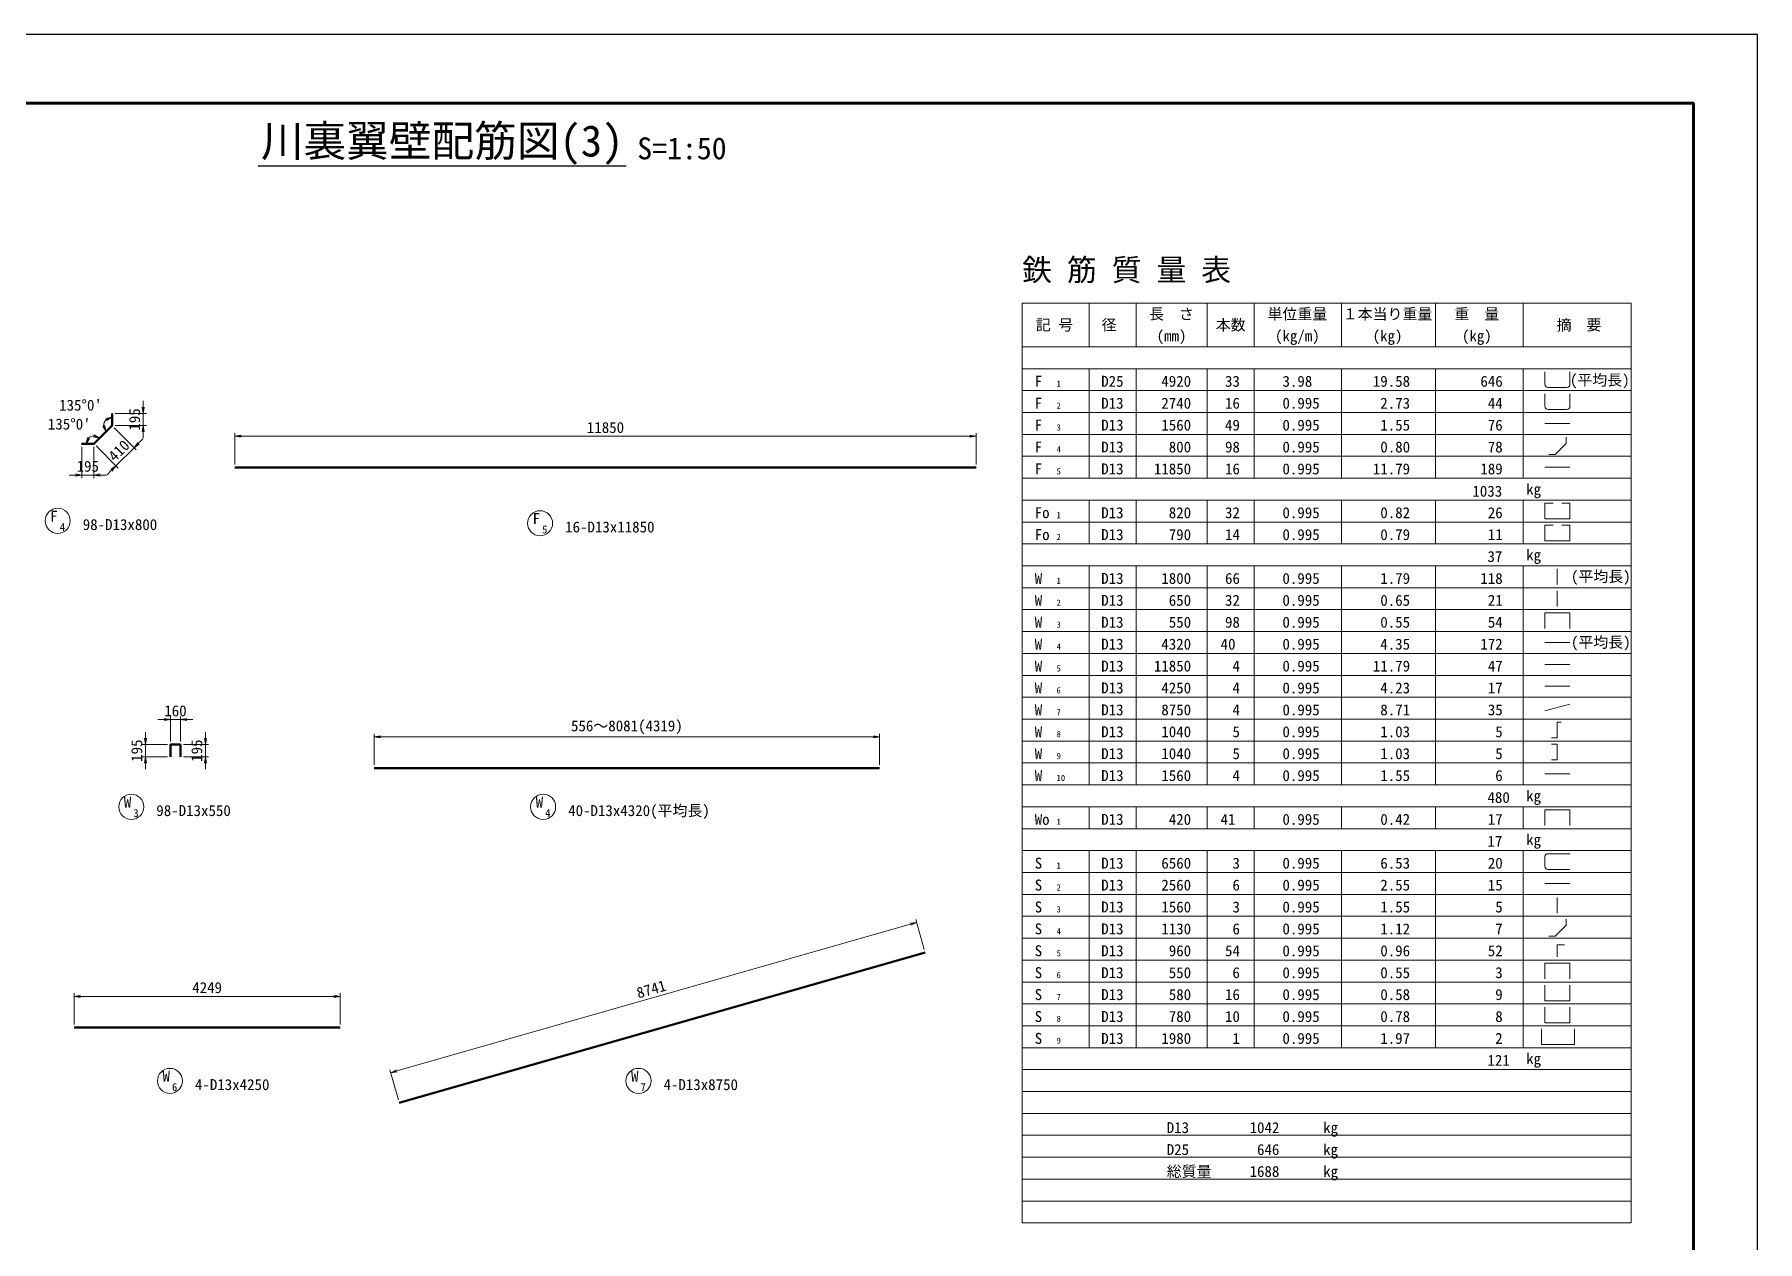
# Model space of a CAD drawing. Header units: millimetres. Extents: x 0 to 126150, y 0 to 29700.
# Drawn here: x 98609 to 126150, y 10412 to 29700 of the extents above; entities that cross this region are included whole.
import ezdxf
from ezdxf.enums import TextEntityAlignment as Align

# ---------------------------------------------------------------- set-up
doc = ezdxf.new("R2010")
doc.units = ezdxf.units.MM
doc.header["$LTSCALE"] = 500
doc.layers.get('Defpoints').update_dxf_attribs({"color": 8})
for name, color, linetype, lineweight in [('D-STR-DIM', 7, 'Continuous', 13), ('D-STR-STR1', 1, 'Continuous', 50), ('D-STR-TXT', 7, 'Continuous', 13), ('D-TTL', 2, 'Continuous', 140), ('D-TTL-LINE', 7, 'Continuous', 25), ('D-TTL-TXT', 7, 'Continuous', 25)]:
    doc.layers.add(name, color=color, linetype=linetype, lineweight=lineweight)
doc.styles.add('MS ゴシック', font='')
doc.styles.add('YOKO_GOTHIC', font='')
doc.styles.add('ＭＳゴシック', font='')
doc.styles.get('MS ゴシック').set_extended_font_data('MS Gothic')
doc.styles.get('YOKO_GOTHIC').set_extended_font_data('MS Gothic')
doc.styles.get('ＭＳゴシック').set_extended_font_data('MS Gothic')
doc.dimstyles.new('S50', dxfattribs={"dimscale": 50, "dimtxt": 3.5, "dimasz": 2, "dimexe": 1, "dimexo": 1, "dimgap": 1, "dimtad": 1, "dimdec": 0, "dimzin": 1, "dimdsep": 46, "dimtxsty": 'YOKO_GOTHIC', "dimblk": 'OPEN', "dimcen": 0, "dimclrd": 256, "dimclre": 256, "dimclrt": 256, "dimaunit": 1, "dimadec": 3, "dimazin": 0, "dimtfac": 1, "dimtdec": 0, "dimtix": 1, "dimtmove": 2, "dimatfit": 3, "dimldrblk": 'OPEN', "dimfxl": 1, "dimlwd": -1, "dimlwe": -1, "dimarcsym": 2})

# ---------------------------------------------------------------- blocks, each defined once
blk = doc.blocks.new('_Open')
at = {"color": 0, "linetype": 'ByBlock', "lineweight": -2}
for p, q in [((-1, 0.17), (0, 0)), ((-1, -0.17), (0, 0)), ((0, 0), (-1, 0))]:
    blk.add_line(p, q, dxfattribs=at)
blk = doc.blocks.new('*D207')
at = {"layer": 'D-STR-DIM', "ltscale": 1500, "transparency": 16777216}
for p, q in [((99364, 23110), (99364, 22610)), ((99559, 23110), (99559, 22610)), ((99264, 22660), (99164, 22660)), ((99364, 22660), (99559, 22660)), ((99659, 22660), (99759, 22660))]:
    blk.add_line(p, q, dxfattribs=at)
at = {"layer": 'Defpoints', "color": 0, "ltscale": 1500, "transparency": 16777216}
for p in [(99364, 23160), (99559, 23160), (99559, 22660)]:
    blk.add_point(p, dxfattribs=at)
at = {"layer": 'D-STR-DIM', "ltscale": 1500, "transparency": 16777216, "xscale": 100, "yscale": 100, "zscale": 100}
blk.add_blockref('_Open', (99364, 22660), dxfattribs=at)
at = {"layer": 'D-STR-DIM', "ltscale": 1500, "transparency": 16777216, "xscale": 100, "yscale": 100, "zscale": 100, "rotation": 180}
blk.add_blockref('_Open', (99559, 22660), dxfattribs=at)
at = {"layer": 'D-STR-DIM', "ltscale": 1500, "transparency": 16777216, "insert": (99461, 22798), "char_height": 175, "attachment_point": 5, "style": 'YOKO_GOTHIC'}
blk.add_mtext('195', dxfattribs=at)
blk = doc.blocks.new('*D208')
at = {"layer": 'D-STR-DIM', "ltscale": 1500, "transparency": 16777216}
for p, q in [((99884, 23415), (100237, 23061)), ((100273, 23167), (100343, 23238)), ((99594, 23125), (99947, 22771)), ((99912, 22807), (100202, 23097)), ((99841, 22736), (99771, 22665))]:
    blk.add_line(p, q, dxfattribs=at)
at = {"layer": 'Defpoints', "color": 0, "ltscale": 1500, "transparency": 16777216}
for p in [(99848, 23450), (99559, 23160), (100202, 23097)]:
    blk.add_point(p, dxfattribs=at)
at = {"layer": 'D-STR-DIM', "ltscale": 1500, "transparency": 16777216, "xscale": 100, "yscale": 100, "zscale": 100}
for p, rotation in [((100202, 23097), 224.9999992323832), ((99912, 22807), 44.99999923238323)]:
    blk.add_blockref('_Open', p, dxfattribs=dict(at, rotation=rotation))
at = {"layer": 'D-STR-DIM', "ltscale": 1500, "transparency": 16777216, "insert": (99960, 23049), "char_height": 175, "attachment_point": 5, "rotation": 45, "style": 'YOKO_GOTHIC'}
blk.add_mtext('410', dxfattribs=at)
blk = doc.blocks.new('*D209')
at = {"layer": 'D-STR-DIM', "ltscale": 1500, "transparency": 16777216}
for p, q in [((100348, 23745), (100348, 23845)), ((99898, 23645), (100398, 23645)), ((99898, 23450), (100398, 23450)), ((100348, 23450), (100348, 23645)), ((100348, 23350), (100348, 23250))]:
    blk.add_line(p, q, dxfattribs=at)
at = {"layer": 'Defpoints', "color": 0, "ltscale": 1500, "transparency": 16777216}
for p in [(99848, 23645), (99848, 23450), (100348, 23645)]:
    blk.add_point(p, dxfattribs=at)
at = {"layer": 'D-STR-DIM', "ltscale": 1500, "transparency": 16777216, "xscale": 100, "yscale": 100, "zscale": 100}
for p, rotation in [((100348, 23645), 270), ((100348, 23450), 90)]:
    blk.add_blockref('_Open', p, dxfattribs=dict(at, rotation=rotation))
at = {"layer": 'D-STR-DIM', "ltscale": 1500, "transparency": 16777216, "insert": (100211, 23548), "char_height": 175, "attachment_point": 5, "rotation": 90, "style": 'YOKO_GOTHIC'}
blk.add_mtext('195', dxfattribs=at)
blk = doc.blocks.new('*D210')
at = {"layer": 'D-STR-DIM', "ltscale": 1500, "transparency": 16777216}
for p, q in [((101811, 22830), (101811, 23330)), ((101911, 23280), (113561, 23280)), ((113661, 22830), (113661, 23330))]:
    blk.add_line(p, q, dxfattribs=at)
at = {"layer": 'Defpoints', "color": 0, "ltscale": 1500, "transparency": 16777216}
for p in [(113661, 23280), (101811, 22780), (113661, 22780)]:
    blk.add_point(p, dxfattribs=at)
at = {"layer": 'D-STR-DIM', "ltscale": 1500, "transparency": 16777216, "xscale": 100, "yscale": 100, "zscale": 100, "rotation": 180}
blk.add_blockref('_Open', (101811, 23280), dxfattribs=at)
at = {"layer": 'D-STR-DIM', "ltscale": 1500, "transparency": 16777216, "xscale": 100, "yscale": 100, "zscale": 100}
blk.add_blockref('_Open', (113661, 23280), dxfattribs=at)
at = {"layer": 'D-STR-DIM', "ltscale": 1500, "transparency": 16777216, "insert": (107736, 23418), "char_height": 175, "attachment_point": 5, "style": 'YOKO_GOTHIC'}
blk.add_mtext('11850', dxfattribs=at)
blk = doc.blocks.new('*D216')
at = {"layer": 'D-STR-DIM', "ltscale": 1500, "transparency": 16777216}
blk.add_arc((99848, 23450), 133, 134.0791, 180.9209, dxfattribs=at)
at = {"layer": 'Defpoints', "color": 0, "ltscale": 1500, "transparency": 16777216}
for p in [(99715, 23450), (99848, 23645), (99848, 23450), (99848, 23450), (99559, 23160)]:
    blk.add_point(p, dxfattribs=at)
at = {"layer": 'D-STR-DIM', "ltscale": 1500, "transparency": 16777216, "xscale": 100, "yscale": 100, "zscale": 100}
for p, rotation in [((99754, 23356), 292.9604670054806), ((99848, 23583), 22.03953222690387)]:
    blk.add_blockref('_Open', p, dxfattribs=dict(at, rotation=rotation))
at = {"layer": 'D-STR-DIM', "ltscale": 1500, "transparency": 16777216, "insert": (99345, 23775), "char_height": 175, "attachment_point": 5, "style": 'YOKO_GOTHIC'}
blk.add_mtext("135°0'", dxfattribs=at)
blk = doc.blocks.new('*D217')
at = {"layer": 'D-STR-DIM', "ltscale": 1500, "transparency": 16777216}
blk.add_arc((99559, 23160), 126, 91.8243, 133.1757, dxfattribs=at)
at = {"layer": 'Defpoints', "color": 0, "ltscale": 1500, "transparency": 16777216}
for p in [(99848, 23450), (99364, 23160), (99559, 23286), (99559, 23160), (99559, 23160)]:
    blk.add_point(p, dxfattribs=at)
at = {"layer": 'D-STR-DIM', "ltscale": 1500, "transparency": 16777216, "xscale": 100, "yscale": 100, "zscale": 100}
for p, rotation in [((99433, 23160), 246.5878331943939), ((99648, 23249), 338.4121660379911)]:
    blk.add_blockref('_Open', p, dxfattribs=dict(at, rotation=rotation))
at = {"layer": 'D-STR-DIM', "ltscale": 1500, "transparency": 16777216, "insert": (99165, 23473), "char_height": 175, "attachment_point": 5, "style": 'YOKO_GOTHIC'}
blk.add_mtext("135°0'", dxfattribs=at)
blk = doc.blocks.new('*D225')
at = {"layer": 'D-STR-DIM', "transparency": 16777216}
for p, q in [((100683, 18753), (100583, 18753)), ((100783, 18403), (100783, 18803)), ((100783, 18753), (100943, 18753)), ((100943, 18403), (100943, 18803)), ((101043, 18753), (101143, 18753))]:
    blk.add_line(p, q, dxfattribs=at)
at = {"layer": 'Defpoints', "color": 0, "transparency": 16777216}
for p in [(100943, 18753), (100783, 18353), (100943, 18353)]:
    blk.add_point(p, dxfattribs=at)
at = {"layer": 'D-STR-DIM', "transparency": 16777216, "xscale": 100, "yscale": 100, "zscale": 100}
blk.add_blockref('_Open', (100783, 18753), dxfattribs=at)
at = {"layer": 'D-STR-DIM', "transparency": 16777216, "xscale": 100, "yscale": 100, "zscale": 100, "rotation": 180}
blk.add_blockref('_Open', (100943, 18753), dxfattribs=at)
at = {"layer": 'D-STR-DIM', "transparency": 16777216, "insert": (100863, 18891), "char_height": 175, "attachment_point": 5, "style": 'YOKO_GOTHIC'}
blk.add_mtext('160', dxfattribs=at)
blk = doc.blocks.new('*D226')
at = {"layer": 'D-STR-DIM', "transparency": 16777216}
for p, q in [((100383, 18453), (100383, 18553)), ((100733, 18353), (100333, 18353)), ((100383, 18158), (100383, 18353)), ((100733, 18158), (100333, 18158)), ((100383, 18058), (100383, 17958))]:
    blk.add_line(p, q, dxfattribs=at)
at = {"layer": 'Defpoints', "color": 0, "transparency": 16777216}
for p in [(100383, 18353), (100783, 18353), (100783, 18158)]:
    blk.add_point(p, dxfattribs=at)
at = {"layer": 'D-STR-DIM', "transparency": 16777216, "xscale": 100, "yscale": 100, "zscale": 100}
for p, rotation in [((100383, 18353), 270), ((100383, 18158), 90)]:
    blk.add_blockref('_Open', p, dxfattribs=dict(at, rotation=rotation))
at = {"layer": 'D-STR-DIM', "transparency": 16777216, "insert": (100245, 18256), "char_height": 175, "attachment_point": 5, "rotation": 90, "style": 'YOKO_GOTHIC'}
blk.add_mtext('195', dxfattribs=at)
blk = doc.blocks.new('*D227')
at = {"layer": 'D-STR-DIM', "transparency": 16777216}
for p, q in [((101343, 18453), (101343, 18553)), ((100993, 18353), (101393, 18353)), ((101343, 18158), (101343, 18353)), ((100993, 18158), (101393, 18158)), ((101343, 18058), (101343, 17958))]:
    blk.add_line(p, q, dxfattribs=at)
at = {"layer": 'Defpoints', "color": 0, "transparency": 16777216}
for p in [(100943, 18353), (101343, 18353), (100943, 18158)]:
    blk.add_point(p, dxfattribs=at)
at = {"layer": 'D-STR-DIM', "transparency": 16777216, "xscale": 100, "yscale": 100, "zscale": 100}
for p, rotation in [((101343, 18353), 270), ((101343, 18158), 90)]:
    blk.add_blockref('_Open', p, dxfattribs=dict(at, rotation=rotation))
at = {"layer": 'D-STR-DIM', "transparency": 16777216, "insert": (101205, 18256), "char_height": 175, "attachment_point": 5, "rotation": 90, "style": 'YOKO_GOTHIC'}
blk.add_mtext('195', dxfattribs=at)
blk = doc.blocks.new('*D228')
at = {"layer": 'D-STR-DIM', "ltscale": 1500, "transparency": 16777216}
for p, q in [((104038, 18027), (104038, 18527)), ((104138, 18477), (112018, 18477)), ((112118, 18027), (112118, 18527))]:
    blk.add_line(p, q, dxfattribs=at)
at = {"layer": 'Defpoints', "color": 0, "ltscale": 1500, "transparency": 16777216}
for p in [(112118, 18477), (104038, 17977), (112118, 17977)]:
    blk.add_point(p, dxfattribs=at)
at = {"layer": 'D-STR-DIM', "ltscale": 1500, "transparency": 16777216, "xscale": 100, "yscale": 100, "zscale": 100, "rotation": 180}
blk.add_blockref('_Open', (104038, 18477), dxfattribs=at)
at = {"layer": 'D-STR-DIM', "ltscale": 1500, "transparency": 16777216, "xscale": 100, "yscale": 100, "zscale": 100}
blk.add_blockref('_Open', (112118, 18477), dxfattribs=at)
at = {"layer": 'D-STR-DIM', "ltscale": 1500, "transparency": 16777216, "insert": (108078, 18629), "char_height": 175, "attachment_point": 5, "style": 'YOKO_GOTHIC'}
blk.add_mtext('556～{\\A1;\\C7;8081(4319)}', dxfattribs=at)
blk = doc.blocks.new('*D230')
at = {"layer": 'D-STR-DIM', "ltscale": 1500, "transparency": 16777216}
for p, q in [((99244, 13880), (99244, 14380)), ((99344, 14330), (103393, 14330)), ((103493, 13880), (103493, 14380))]:
    blk.add_line(p, q, dxfattribs=at)
at = {"layer": 'Defpoints', "color": 0, "ltscale": 1500, "transparency": 16777216}
for p in [(103493, 14330), (99244, 13830), (103493, 13830)]:
    blk.add_point(p, dxfattribs=at)
at = {"layer": 'D-STR-DIM', "ltscale": 1500, "transparency": 16777216, "xscale": 100, "yscale": 100, "zscale": 100, "rotation": 180}
blk.add_blockref('_Open', (99244, 14330), dxfattribs=at)
at = {"layer": 'D-STR-DIM', "ltscale": 1500, "transparency": 16777216, "xscale": 100, "yscale": 100, "zscale": 100}
blk.add_blockref('_Open', (103493, 14330), dxfattribs=at)
at = {"layer": 'D-STR-DIM', "ltscale": 1500, "transparency": 16777216, "insert": (101369, 14468), "char_height": 175, "attachment_point": 5, "style": 'YOKO_GOTHIC'}
blk.add_mtext('4249', dxfattribs=at)
blk = doc.blocks.new('*D231')
at = {"layer": 'D-STR-DIM', "ltscale": 1500, "transparency": 16777216}
for p, q in [((104399, 13138), (112612, 15484)), ((112831, 15079), (112694, 15560)), ((104427, 12677), (104289, 13158))]:
    blk.add_line(p, q, dxfattribs=at)
at = {"layer": 'Defpoints', "color": 0, "ltscale": 1500, "transparency": 16777216}
for p in [(112708, 15511), (112845, 15031), (104440, 12629)]:
    blk.add_point(p, dxfattribs=at)
at = {"layer": 'D-STR-DIM', "ltscale": 1500, "transparency": 16777216, "xscale": 100, "yscale": 100, "zscale": 100}
for p, rotation in [((112708, 15511), 15.94539590092102), ((104303, 13110), 195.945395900921)]:
    blk.add_blockref('_Open', p, dxfattribs=dict(at, rotation=rotation))
at = {"layer": 'D-STR-DIM', "ltscale": 1500, "transparency": 16777216, "insert": (108468, 14443), "char_height": 175, "attachment_point": 5, "rotation": 15.9454, "style": 'YOKO_GOTHIC'}
blk.add_mtext('8741', dxfattribs=at)

msp = doc.modelspace()

# ---------------------------------------------------------------- linework, layer by layer
at = {"layer": 'D-STR-STR1'}
for p, q in [((113661, 22780.4), (101811, 22780.4)), ((104037.8, 17977.1), (112118.3, 17977.1)), ((104440.4, 12629.3), (112845.2, 15030.7)), ((99244, 13830), (103493.5, 13830))]:
    msp.add_line(p, q, dxfattribs=at)
for points in [[(99363.5, 23160.2), (99558.5, 23160.2), (99848.5, 23450.1), (99848.5, 23645.1)], [(100783, 18158.2), (100783, 18353.2), (100943, 18353.2), (100943, 18158.2)]]:
    msp.add_lwpolyline(points, dxfattribs=at)
at = {"layer": 'D-STR-TXT'}
for p, q in [((124128.9, 25408.9), (114395.7, 25408.9)), ((114395.7, 25408.9), (114395.7, 24359)), ((115468.4, 25408.9), (115468.4, 24709)), ((116218.3, 25408.9), (116218.3, 24709)), ((117351.9, 25408.9), (117351.9, 24709)), ((118101.9, 25408.9), (118101.9, 24709)), ((119501.8, 25408.9), (119501.8, 24709)), ((121001.8, 25408.9), (121001.8, 24709)), ((122401.8, 25408.9), (122401.8, 24709)), ((124128.9, 25408.9), (124128.9, 24359)), ((114395.7, 24709), (124128.9, 24709)), ((114395.7, 24359), (114395.7, 10709)), ((114395.7, 24359), (124128.7, 24359)), ((115468.7, 24359), (115468.7, 22609)), ((116218.7, 24359), (116218.7, 22609)), ((117351.7, 24359), (117351.7, 22609)), ((118101.7, 24359), (118101.7, 22609)), ((119501.7, 24359), (119501.7, 22609)), ((121001.7, 24359), (121001.7, 22609)), ((122401.7, 24359), (122401.7, 22609)), ((122751.7, 24109), (122751.7, 24309)), ((123151.7, 24109), (123151.7, 24309)), ((124128.7, 24359), (124128.7, 10709)), ((114395.7, 24009), (124128.7, 24009)), ((122801.7, 24059), (123101.7, 24059)), ((122751.7, 23759), (122751.7, 23959)), ((122801.7, 23709), (123101.7, 23709)), ((123151.7, 23759), (123151.7, 23959)), ((114395.7, 23659), (124128.7, 23659)), ((122751.7, 23484), (123151.7, 23484)), ((114395.7, 23309), (124128.7, 23309)), ((122914.4, 22988.9), (123091.1, 23165.7)), ((123091.1, 23165.7), (123091.1, 23265.7)), ((114395.7, 22959), (124128.7, 22959)), ((122814.4, 22988.9), (122914.4, 22988.9)), ((114395.7, 22609), (124128.7, 22609)), ((122751.7, 22784), (123151.7, 22784)), ((114395.7, 22259), (124128.7, 22259)), ((115468.7, 22259), (115468.7, 21559)), ((116218.7, 22259), (116218.7, 21559)), ((117351.7, 22259), (117351.7, 21559)), ((118101.7, 22259), (118101.7, 21559)), ((119501.7, 22259), (119501.7, 21559)), ((121001.7, 22259), (121001.7, 21559)), ((122401.7, 22259), (122401.7, 21559)), ((122751.7, 21959), (122751.7, 22209)), ((122751.7, 22209), (122882.3, 22209)), ((123151.7, 22209), (123021, 22209)), ((123151.7, 21959), (123151.7, 22209)), ((114395.7, 21909), (124128.7, 21909)), ((122751.7, 21959), (123151.7, 21959)), ((122751.7, 21609), (122751.7, 21859)), ((122751.7, 21859), (122882.3, 21859)), ((123151.7, 21859), (123021, 21859)), ((123151.7, 21609), (123151.7, 21859)), ((114395.7, 21559), (124128.7, 21559)), ((122751.7, 21609), (123151.7, 21609)), ((114395.7, 21209), (124128.7, 21209)), ((115468.7, 21209), (115468.7, 17709)), ((116218.7, 21209), (116218.7, 17709)), ((117351.7, 21209), (117351.7, 17709)), ((118101.7, 21209), (118101.7, 17709)), ((119501.7, 21209), (119501.7, 17709)), ((121001.7, 21209), (121001.7, 17709)), ((122401.7, 21209), (122401.7, 17709)), ((122945.1, 20909), (122945.1, 21159)), ((114395.7, 20859), (124128.7, 20859)), ((122945.1, 20559), (122945.1, 20809)), ((114395.7, 20509), (124128.7, 20509)), ((122751.7, 20209), (122751.7, 20459)), ((122751.7, 20459), (123151.7, 20459)), ((123151.7, 20459), (123151.7, 20209)), ((114395.7, 20159), (124128.7, 20159)), ((122751.7, 19984), (123151.7, 19984)), ((114395.7, 19809), (124128.7, 19809)), ((122751.7, 19634), (123151.7, 19634)), ((114395.7, 19459), (124128.7, 19459)), ((122751.7, 19284), (123151.7, 19284)), ((114395.7, 19109), (124128.7, 19109)), ((114395.7, 18759), (124128.7, 18759)), ((122751.7, 18893.4), (123151.7, 19000.7)), ((122945.1, 18459), (122856.3, 18459)), ((122945.1, 18459), (122945.1, 18709)), ((122945.1, 18709), (123011.1, 18709)), ((114395.7, 18409), (124128.7, 18409)), ((122945.1, 18359), (122856.3, 18359)), ((122945.1, 18109), (122945.1, 18359)), ((114395.7, 18059), (124128.7, 18059)), ((122945.1, 18109), (122856.3, 18109)), ((114395.7, 17709), (124128.7, 17709)), ((122751.7, 17884), (123151.7, 17884)), ((114395.7, 17359), (124128.7, 17359)), ((115468.7, 17359), (115468.7, 17009)), ((116218.7, 17359), (116218.7, 17009)), ((117351.7, 17359), (117351.7, 17009)), ((118101.7, 17359), (118101.7, 17009)), ((119501.7, 17359), (119501.7, 17009)), ((121001.7, 17359), (121001.7, 17009)), ((122401.7, 17359), (122401.7, 17009)), ((122751.7, 17059), (122751.7, 17309)), ((122751.7, 17309), (123151.7, 17309)), ((123151.7, 17309), (123151.7, 17059)), ((114395.7, 17009), (124128.7, 17009)), ((114395.7, 16659), (124128.7, 16659)), ((115468.7, 16659), (115468.7, 13509)), ((116218.7, 16659), (116218.7, 13509)), ((117351.7, 16659), (117351.7, 13509)), ((118101.7, 16659), (118101.7, 13509)), ((119501.7, 16659), (119501.7, 13509)), ((121001.7, 16659), (121001.7, 13509)), ((122401.7, 16659), (122401.7, 13509)), ((122751.7, 16409), (122751.7, 16559)), ((122801.7, 16609), (123151.7, 16609)), ((114395.7, 16309), (124128.7, 16309)), ((122801.7, 16359), (123151.7, 16359)), ((122751.7, 16134), (123151.7, 16134)), ((114395.7, 15959), (124128.7, 15959)), ((122945.1, 15659), (122945.1, 15909)), ((114395.7, 15609), (124128.7, 15609)), ((122914.4, 15288.9), (123091.1, 15465.7)), ((123091.1, 15465.7), (123091.1, 15565.7)), ((114395.7, 15259), (124128.7, 15259)), ((122814.4, 15288.9), (122914.4, 15288.9)), ((122945.1, 14959), (122945.1, 15152.8)), ((122945.1, 15152.8), (123066.4, 15152.8)), ((114395.7, 14909), (124128.7, 14909)), ((122751.7, 14609), (122751.7, 14859)), ((122751.7, 14859), (123151.7, 14859)), ((123151.7, 14859), (123151.7, 14609)), ((114395.7, 14559), (124128.7, 14559)), ((114395.7, 14209), (124128.7, 14209)), ((114395.7, 13859), (124128.7, 13859)), ((114395.7, 13509), (124128.7, 13509)), ((114395.7, 13159), (124128.7, 13159)), ((114395.7, 12809), (124128.7, 12809)), ((114395.7, 12459), (124128.7, 12459)), ((114395.7, 12109), (124128.7, 12109)), ((114395.7, 11759), (124128.7, 11759)), ((114395.7, 11409), (124128.7, 11409)), ((114395.7, 11059), (124128.7, 11059)), ((114395.7, 10709), (124128.7, 10709))]:
    msp.add_line(p, q, dxfattribs=at)
for points in [[(122751.7, 14509), (122751.7, 14259), (123151.7, 14259), (123151.7, 14509)], [(122751.7, 14159), (122751.7, 13909), (123151.7, 13909), (123151.7, 14159)], [(122697, 13809), (122697, 13559), (123225, 13559), (123225, 13809)]]:
    msp.add_lwpolyline(points, dxfattribs=at)
for centre in [(98980.9, 21928.4), (106691.1, 21889.9), (100156.9, 17358.2), (106739.8, 17358.2), (100774.6, 12979.5), (108263.6, 12979.5)]:
    msp.add_circle(centre, 200, dxfattribs=at)
for centre, start, end in [((122801.7, 24109), 180, 270), ((123101.7, 24109), 270, 0), ((122801.7, 23759), 180, 270), ((123101.7, 23759), 270, 0), ((122801.7, 16559), 90, 180), ((122801.7, 16409), 180, 270)]:
    msp.add_arc(centre, 50, start, end, dxfattribs=at)
at = {"layer": 'D-TTL'}
msp.add_lwpolyline([(85125, 28600), (85125, 1100), (125125, 1100), (125125, 28600)], close=True, dxfattribs=at)
at = {"layer": 'D-TTL-LINE'}
msp.add_line((102183.1, 27600), (108066.9, 27600), dxfattribs=at)
at = {"layer": 'Defpoints', "color": 1}
msp.add_lwpolyline([(84100, 29700), (84100, 0), (126150, 0), (126150, 29700)], close=True, dxfattribs=at)

# ---------------------------------------------------------------- texts
at = {"layer": 'D-STR-TXT'}
for s, height, style, p in [('鉄 筋 質 量 表 ', 350, 'ＭＳゴシック', (114395.7, 25658.9)), ('98-D13x800', 175, 'YOKO_GOTHIC', (99380.9, 21728.4)), ('16-D13x11850', 175, 'YOKO_GOTHIC', (107091.1, 21689.9)), ('98-D13x550', 175, 'YOKO_GOTHIC', (100556.9, 17158.2)), ('40-D13x4320(平均長)', 175, 'YOKO_GOTHIC', (107139.8, 17158.2)), ('4-D13x4250', 175, 'YOKO_GOTHIC', (101174.6, 12779.5)), ('4-D13x8750', 175, 'YOKO_GOTHIC', (108663.6, 12779.5))]:
    msp.add_text(s, height=height, dxfattribs=dict(at, style=style)).set_placement(p, align=Align.BOTTOM_LEFT)
for s, height, style, p in [('単位重量 ', 175, 'ＭＳゴシック', (118854.1, 25234)), ('１本当り重量 ', 175, 'ＭＳゴシック', (120295.4, 25233.9)), ('重\u3000量 ', 175, 'ＭＳゴシック', (121723, 25234)), ('記 号 ', 175, 'ＭＳゴシック', (114972.8, 25058.9)), ('径 ', 175, 'ＭＳゴシック', (115843.4, 25059)), ('長  さ ', 175, 'ＭＳゴシック', (116843.3, 25234)), ('本数 ', 175, 'ＭＳゴシック', (117789.2, 25059)), ('摘\u3000要 ', 175, 'ＭＳゴシック', (123355.2, 25059)), ('(mm) ', 175, 'ＭＳゴシック', (116843.3, 24884)), ('(kg/m) ', 175, 'ＭＳゴシック', (118854.1, 24884)), ('(kg) ', 175, 'ＭＳゴシック', (120295.4, 24883.9)), ('(kg) ', 175, 'ＭＳゴシック', (121723, 24884)), ('F ', 175, 'YOKO_GOTHIC', (98980.9, 22003.4)), ('F ', 175, 'YOKO_GOTHIC', (106691.1, 21964.9)), ('4', 125, 'YOKO_GOTHIC', (99055.9, 21828.4)), ('5', 125, 'YOKO_GOTHIC', (106766.1, 21789.9)), ('W ', 175, 'YOKO_GOTHIC', (100156.9, 17433.2)), ('W ', 175, 'YOKO_GOTHIC', (106739.8, 17433.2)), ('3', 125, 'YOKO_GOTHIC', (100231.9, 17258.2)), ('4', 125, 'YOKO_GOTHIC', (106814.8, 17258.2)), ('W ', 175, 'YOKO_GOTHIC', (100774.6, 13054.5)), ('W ', 175, 'YOKO_GOTHIC', (108263.6, 13054.5)), ('6', 125, 'YOKO_GOTHIC', (100849.6, 12879.5)), ('7', 125, 'YOKO_GOTHIC', (108338.6, 12879.5))]:
    msp.add_text(s, height=height, dxfattribs=dict(at, style=style)).set_placement(p, align=Align.MIDDLE_CENTER)
at = {"layer": 'D-STR-TXT', "style": 'YOKO_GOTHIC'}
for s, height, p in [('F', 175, (114596.7, 24070.5)), ('3.98 ', 175, (118556.7, 24070.5)), ('1', 100, (114946.7, 24070.5)), ('F', 175, (114596.7, 23720.5)), ('2', 100, (114946.7, 23720.5)), ('0.995', 175, (118556.7, 23720.5)), ('F', 175, (114596.7, 23370.5)), ('3', 100, (114946.7, 23370.5)), ('0.995', 175, (118556.7, 23370.5)), ('F', 175, (114596.7, 23020.5)), ('0.995', 175, (118556.7, 23020.5)), ('4', 100, (114946.7, 23020.5)), ('F', 175, (114596.7, 22670.5)), ('5', 100, (114946.7, 22670.5)), ('0.995', 175, (118556.7, 22670.5)), ('Fo', 175, (114596.7, 21970.5)), ('1', 100, (114946.7, 21970.5)), ('0.995', 175, (118556.5, 21970.5)), ('Fo', 175, (114596.7, 21620.5)), ('0.995', 175, (118556.5, 21620.5)), ('2', 100, (114946.7, 21620.5)), ('W', 175, (114596.7, 20920.5)), ('1', 100, (114946.7, 20920.5)), ('0.995', 175, (118556.5, 20920.5)), ('W', 175, (114596.7, 20570.5)), ('2', 100, (114946.7, 20570.5)), ('0.995', 175, (118556.5, 20570.5)), ('W', 175, (114596.7, 20220.5)), ('0.995', 175, (118556.5, 20220.5)), ('3', 100, (114946.7, 20220.5)), ('W', 175, (114596.7, 19870.5)), ('4', 100, (114946.7, 19870.5)), ('0.995', 175, (118556.5, 19870.5)), ('W', 175, (114596.7, 19520.5)), ('5', 100, (114946.7, 19520.5)), ('0.995', 175, (118556.5, 19520.5)), ('W', 175, (114596.7, 19170.5)), ('0.995', 175, (118556.5, 19170.5)), ('6', 100, (114946.7, 19170.5)), ('W', 175, (114596.7, 18820.5)), ('7', 100, (114946.7, 18820.5)), ('0.995', 175, (118556.5, 18820.5)), ('W', 175, (114596.7, 18470.5)), ('8', 100, (114946.7, 18470.5)), ('0.995', 175, (118556.5, 18470.5)), ('W', 175, (114596.7, 18120.5)), ('9', 100, (114946.7, 18120.5)), ('0.995', 175, (118556.5, 18120.5)), ('W', 175, (114596.7, 17770.5)), ('0.995', 175, (118556.5, 17770.5)), ('10', 100, (114946.7, 17770.5)), ('Wo', 175, (114596.7, 17070.5)), ('1', 100, (114946.7, 17070.5)), ('0.995', 175, (118556.5, 17070.5)), ('S', 175, (114596.7, 16370.5)), ('0.995', 175, (118556.5, 16370.5)), ('1', 100, (114946.7, 16370.5)), ('S', 175, (114596.7, 16020.5)), ('2', 100, (114946.7, 16020.5)), ('0.995', 175, (118556.5, 16020.5)), ('S', 175, (114596.7, 15670.5)), ('3', 100, (114946.7, 15670.5)), ('0.995', 175, (118556.5, 15670.5)), ('S', 175, (114596.7, 15320.5)), ('0.995', 175, (118556.5, 15320.5)), ('S', 175, (114596.7, 14970.5)), ('4', 100, (114946.7, 15320.5)), ('5', 100, (114946.7, 14970.5)), ('0.995', 175, (118556.5, 14970.5)), ('S', 175, (114596.7, 14620.5)), ('6', 100, (114946.7, 14620.5)), ('0.995', 175, (118556.5, 14620.5)), ('S ', 175, (114596.7, 14270.5)), ('7', 100, (114946.7, 14270.5)), ('0.995', 175, (118556.7, 14270.5)), ('S ', 175, (114596.7, 13920.5)), ('0.995', 175, (118556.7, 13920.5)), ('8', 100, (114946.7, 13920.5)), ('S ', 175, (114596.7, 13570.5)), ('9', 100, (114946.7, 13570.5)), ('0.995', 175, (118556.7, 13570.5)), ('D13', 175, (116707.1, 12144.6)), ('kg', 175, (119207.1, 12144.6)), ('D25', 175, (116707.1, 11794.6)), ('kg', 175, (119207.1, 11794.6)), ('総質量', 175, (116707.1, 11444.6)), ('kg', 175, (119207.1, 11444.6))]:
    msp.add_text(s, height=height, dxfattribs=at).set_placement(p)
for s, p in [('D25', (116016.7, 24070.5)), ('4920', (117096.5, 24070.5)), ('33', (117876.7, 24070.5)), ('19.58', (120596.7, 24070.5)), ('646', (122076.7, 24070.5)), ('D13', (116016.7, 23720.5)), ('2740', (117096.5, 23720.5)), ('16', (117876.7, 23720.5)), ('2.73', (120596.7, 23720.5)), ('44', (122076.7, 23720.5)), ('D13', (116016.7, 23370.5)), ('1560', (117096.5, 23370.5)), ('49', (117876.7, 23370.5)), ('1.55', (120596.7, 23370.5)), ('76', (122076.7, 23370.5)), ('D13', (116016.7, 23020.5)), ('800', (117096.5, 23020.5)), ('98', (117876.7, 23020.5)), ('0.80', (120596.7, 23020.5)), ('78', (122076.7, 23020.5)), ('D13', (116016.7, 22670.5)), ('11850', (117096.5, 22670.5)), ('16', (117876.7, 22670.5)), ('11.79', (120596.7, 22670.5)), ('189', (122076.7, 22670.5)), ('D13', (116016.7, 21970.5)), ('820', (117096.7, 21970.5)), ('32', (117876.5, 21970.5)), ('0.82', (120596.7, 21970.5)), ('26', (122076.7, 21970.5)), ('D13', (116016.7, 21620.5)), ('790', (117096.7, 21620.5)), ('14', (117876.5, 21620.5)), ('0.79', (120596.7, 21620.5)), ('11', (122076.7, 21620.5)), ('D13', (116016.7, 20920.5)), ('1800', (117096.7, 20920.5)), ('66', (117876.5, 20920.5)), ('1.79', (120596.7, 20920.5)), ('118', (122076.7, 20920.5)), ('D13', (116016.7, 20570.5)), ('650', (117096.7, 20570.5)), ('32', (117876.5, 20570.5)), ('0.65', (120596.7, 20570.5)), ('21', (122076.7, 20570.5)), ('D13', (116016.7, 20220.5)), ('550', (117096.7, 20220.5)), ('98', (117876.5, 20220.5)), ('0.55', (120596.7, 20220.5)), ('54', (122076.7, 20220.5)), ('D13', (116016.7, 19870.5)), ('4320', (117096.7, 19870.5)), ('40', (117805.8, 19870.5)), ('4.35', (120596.7, 19870.5)), ('172', (122076.7, 19870.5)), ('D13', (116016.7, 19520.5)), ('11850', (117096.7, 19520.5)), ('4', (117876.5, 19520.5)), ('11.79', (120596.7, 19520.5)), ('47', (122076.7, 19520.5)), ('D13', (116016.7, 19170.5)), ('4250', (117096.7, 19170.5)), ('4', (117876.5, 19170.5)), ('4.23', (120596.7, 19170.5)), ('17', (122076.7, 19170.5)), ('D13', (116016.7, 18820.5)), ('8750', (117096.7, 18820.5)), ('4', (117876.5, 18820.5)), ('8.71', (120596.7, 18820.5)), ('35', (122076.7, 18820.5)), ('D13', (116016.7, 18470.5)), ('1040', (117096.7, 18470.5)), ('5', (117876.5, 18470.5)), ('1.03', (120596.7, 18470.5)), ('5', (122076.7, 18470.5)), ('D13', (116016.7, 18120.5)), ('1040', (117096.7, 18120.5)), ('5', (117876.5, 18120.5)), ('1.03', (120596.7, 18120.5)), ('5', (122076.7, 18120.5)), ('D13', (116016.7, 17770.5)), ('1560', (117096.7, 17770.5)), ('4', (117876.5, 17770.5)), ('1.55', (120596.7, 17770.5)), ('6', (122076.7, 17770.5)), ('D13', (116016.7, 17070.5)), ('420', (117096.7, 17070.5)), ('41', (117805.8, 17070.5)), ('0.42', (120596.7, 17070.5)), ('17', (122076.7, 17070.5)), ('D13', (116016.7, 16370.5)), ('6560', (117096.7, 16370.5)), ('3', (117876.5, 16370.5)), ('6.53', (120596.7, 16370.5)), ('20', (122076.7, 16370.5)), ('D13', (116016.7, 16020.5)), ('2560', (117096.7, 16020.5)), ('6', (117876.5, 16020.5)), ('2.55', (120596.7, 16020.5)), ('15', (122076.7, 16020.5)), ('D13', (116016.7, 15670.5)), ('1560', (117096.7, 15670.5)), ('3', (117876.5, 15670.5)), ('1.55', (120596.7, 15670.5)), ('5', (122076.7, 15670.5)), ('D13', (116016.7, 15320.5)), ('1130', (117096.7, 15320.5)), ('6', (117876.5, 15320.5)), ('1.12', (120596.7, 15320.5)), ('7', (122076.7, 15320.5)), ('D13', (116016.7, 14970.5)), ('960', (117096.7, 14970.5)), ('54', (117876.5, 14970.5)), ('0.96', (120596.7, 14970.5)), ('52', (122076.7, 14970.5)), ('D13', (116016.7, 14620.5)), ('550', (117096.7, 14620.5)), ('6', (117876.5, 14620.5)), ('0.55', (120596.7, 14620.5)), ('3', (122076.7, 14620.5)), ('D13', (116016.7, 14270.5)), ('580', (117096.7, 14270.5)), ('16', (117876.7, 14270.5)), ('0.58', (120596.7, 14270.5)), ('9', (122076.7, 14270.5)), ('D13', (116016.7, 13920.5)), ('780', (117096.7, 13920.5)), ('10', (117876.7, 13920.5)), ('0.78', (120596.7, 13920.5)), ('8', (122076.7, 13920.5)), ('D13', (116016.7, 13570.5)), ('1980', (117096.7, 13570.5)), ('1', (117876.7, 13570.5)), ('1.97', (120596.7, 13570.5)), ('2', (122076.7, 13570.5)), ('1042', (118507.1, 12144.6)), ('646', (118507.1, 11794.6)), ('1688', (118507.1, 11444.6))]:
    msp.add_text(s, height=175, dxfattribs=at).set_placement(p, align=Align.RIGHT)
for s, p in [('(平均長)', (124105.5, 24178.6)), ('1033 ', (122188.1, 22401.3)), ('37 ', (122190.4, 21358)), ('(平均長)', (124122.3, 21039.1)), ('(平均長)', (124122.3, 19989.1)), ('480', (122190.4, 17508)), ('17 ', (122190.4, 16808)), ('121', (122190.4, 13308))]:
    msp.add_text(s, height=175, dxfattribs=at).set_placement(p, align=Align.MIDDLE_RIGHT)
for p in [(122451.7, 22434), (122451.7, 21384), (122451.7, 17534), (122451.7, 16834), (122451.7, 13334)]:
    msp.add_text('kg ', height=175, dxfattribs=at).set_placement(p, align=Align.MIDDLE_LEFT)
at = {"layer": 'D-TTL-TXT', "style": 'MS ゴシック'}
for s, height, p in [('川裏翼壁配筋図(3)', 500, (105125, 27600)), ('S=1:50', 350, (108958.3, 27600))]:
    msp.add_text(s, height=height, dxfattribs=at).set_placement(p, align=Align.BOTTOM_CENTER)

# ---------------------------------------------------------------- dimensions: what is measured, and where the dimension line sits
at = {"layer": 'D-STR-DIM', "ltscale": 1500}
for base, line2, picture, middle in [((99715.2, 23450.1), ((99848.5, 23450.1), (99848.5, 23645.1)), '*D216', (99345.5, 23774.5)), ((99558.5, 23286), ((99363.5, 23160.2), (99558.5, 23160.2)), '*D217', (99164.9, 23472.8))]:
    dim = msp.add_angular_dim_2l(base=base, line1=((99558.5, 23160.2), (99848.5, 23450.1)), line2=line2, dimstyle='S50', override={"dimadec": 1, "dimtmove": 1}, dxfattribs=at)
    dim.commit()
    dim.dimension.update_dxf_attribs({"geometry": picture, "text_midpoint": middle, "dimtype": 162})
for p1, p2, distance, picture, middle in [((99848.5, 23450.1), (99848.5, 23645.1), -500, '*D209', (100211, 23547.6)), ((99558.5, 23160.2), (99848.5, 23450.1), -500, '*D208', (99959.8, 23048.8)), ((99363.5, 23160.2), (99558.5, 23160.2), -500, '*D207', (99461, 22797.7)), ((104440.4, 12629.3), (112845.2, 15030.7), 500, '*D231', (108467.7, 14443)), ((99244.0012, 13830.0067), (103493.4837, 13830.0067), 500, '*D230', (101368.7425, 14467.5067))]:
    dim = msp.add_aligned_dim(p1=p1, p2=p2, distance=distance, dimstyle='S50', dxfattribs=at)
    dim.commit()
    dim.dimension.update_dxf_attribs({"geometry": picture, "text_midpoint": middle})
dim = msp.add_linear_dim(base=(113661, 23280.4), p1=(101811, 22780.4), p2=(113661, 22780.4), dimstyle='S50', dxfattribs=at)
dim.commit()
dim.dimension.update_dxf_attribs({"geometry": '*D210', "text_midpoint": (107736, 23417.9)})
at = {"layer": 'D-STR-DIM'}
for p1, p2, distance, picture, middle in [((100783, 18353.2), (100943, 18353.2), 400, '*D225', (100863, 18890.7)), ((100783, 18158.2), (100783, 18353.2), 400, '*D226', (100245.5, 18255.7)), ((100943, 18158.2), (100943, 18353.2), -400, '*D227', (101205.5, 18255.7))]:
    dim = msp.add_aligned_dim(p1=p1, p2=p2, distance=distance, dimstyle='S50', dxfattribs=at)
    dim.commit()
    dim.dimension.update_dxf_attribs({"geometry": picture, "text_midpoint": middle})
at = {"layer": 'D-STR-DIM', "ltscale": 1500}
dim = msp.add_linear_dim(base=(112118.3237, 18477.1377), p1=(104037.8062, 17977.1377), p2=(112118.3237, 17977.1377), text='556～{\\A1;\\C7;<>(4319)}', dimstyle='S50', dxfattribs=at)
dim.commit()
dim.dimension.update_dxf_attribs({"geometry": '*D228', "text_midpoint": (108078.065, 18629.295)})

doc.saveas('drawing.dxf')
